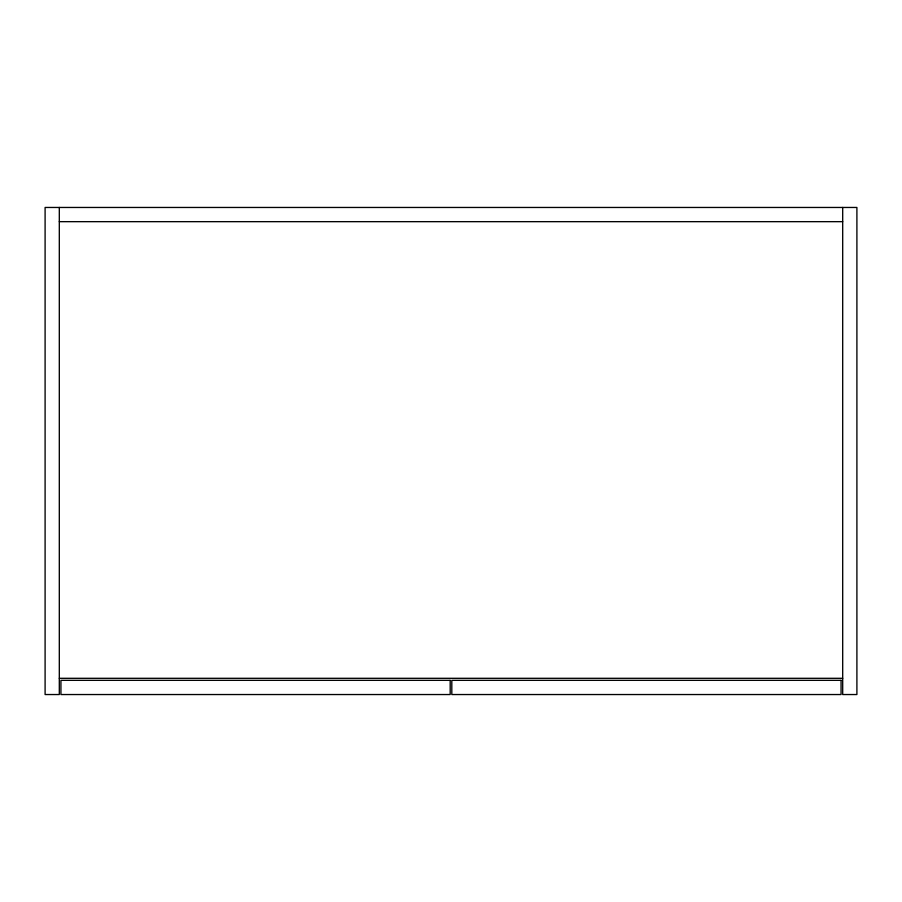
<?xml version="1.0" encoding="UTF-8"?>
<svg xmlns="http://www.w3.org/2000/svg" width="902" height="902" viewBox="0 0 902 902"><rect width="100%" height="100%" fill="white"/><g stroke="black" fill="none" stroke-linecap="round" stroke-linejoin="round"><path stroke-width="1.35" d="M59.306 221.666L842.693 221.666M59.306 678.304L842.693 678.304M842.693 207.46L842.693 694.54L856.9 694.54L856.9 207.46L45.1 207.46L45.1 694.54L59.306 694.54L59.306 207.46M450.188 680.333L60.93 680.333L60.93 694.54L450.188 694.54L450.188 680.333M841.07 680.333L451.812 680.333L451.812 694.54L841.07 694.54L841.07 680.333"/></g></svg>
